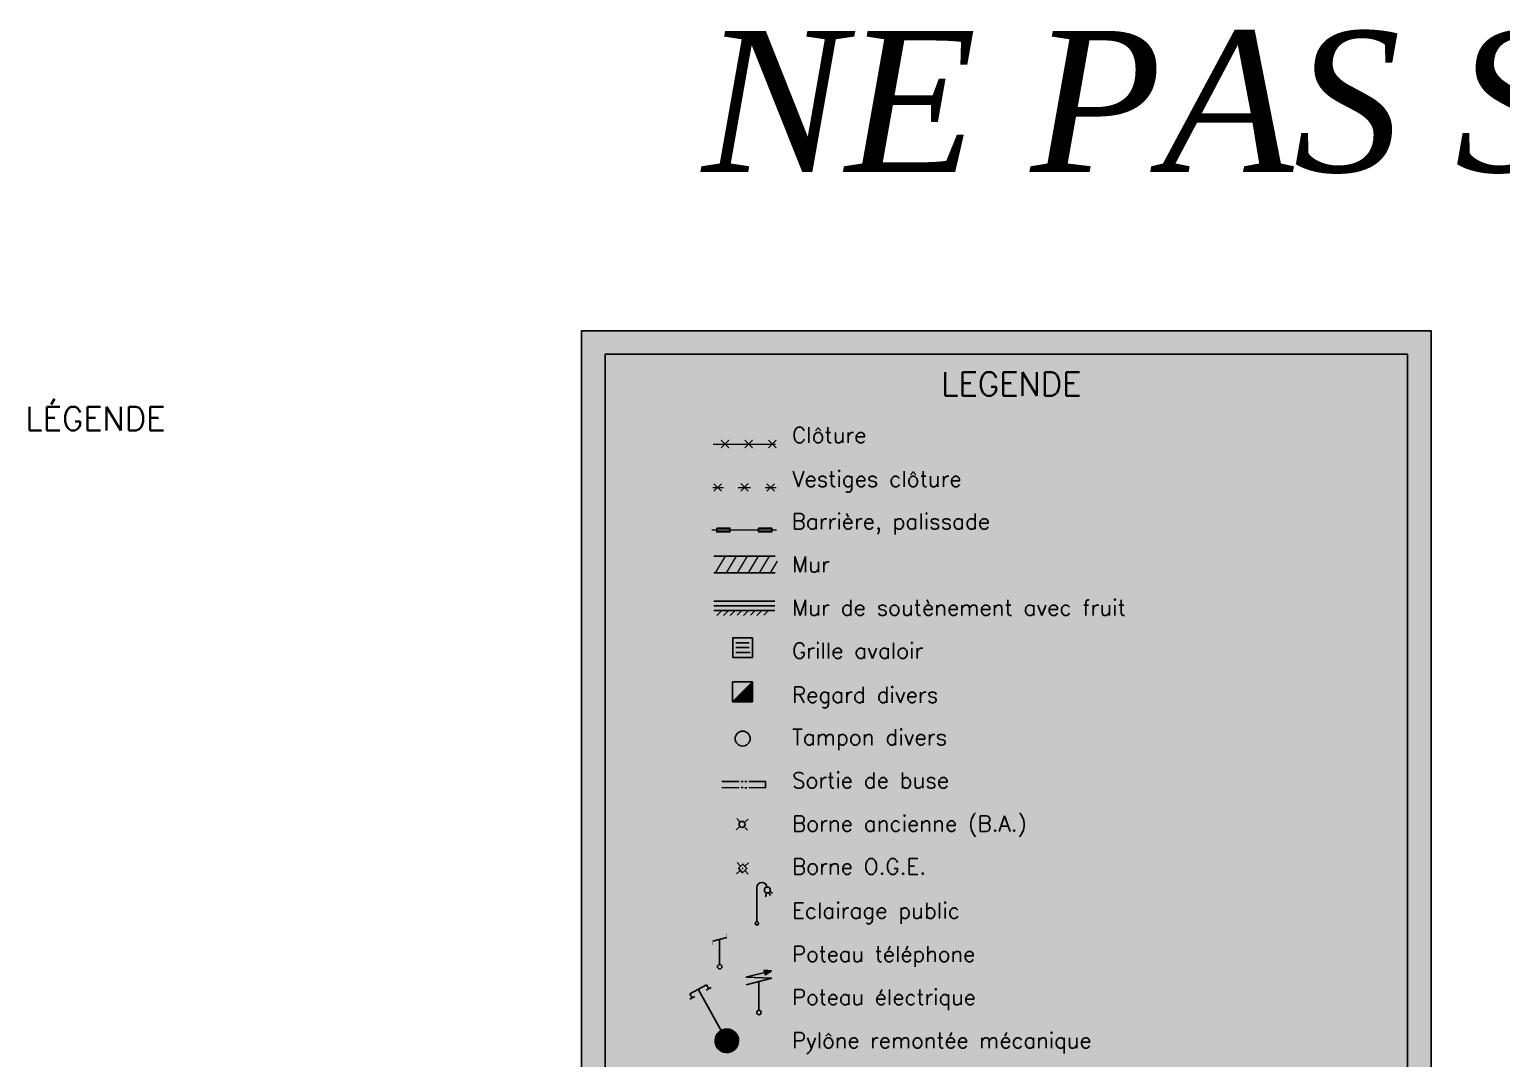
# Paper-space layout 'Layout1' of a CAD drawing. Extents: x -43 to 2298, y -18 to 768.
# Drawn here: x -43.2 to 113.4, y 229.6 to 339.2 of the extents above; entities that cross this region are included whole.
import ezdxf
from ezdxf.enums import TextEntityAlignment as Align

# ---------------------------------------------------------------- set-up
doc = ezdxf.new("R2010")
doc.units = 0
doc.header["$LTSCALE"] = 2
doc.layers.add('CARTOUCHE', color=7, linetype='Continuous')
doc.layers.add('CARTOUCHE_Hachures', color=255, linetype='Continuous')
doc.styles.add('17', font='romans.shx', dxfattribs={"oblique": 13.5, "height": 0.34})
doc.styles.add('CARTOUCHE', font='timesi.ttf', dxfattribs={"height": 1})

psp = doc.layouts.get("Layout1")

# ---------------------------------------------------------------- hatches: boundary and pattern name
at = {"layer": 'CARTOUCHE_Hachures'}
psp.add_hatch(color=256, dxfattribs=at).paths.add_polyline_path([(105.89, 117.48), (15.51, 117.48), (15.51, 307.07), (105.89, 307.07)])

# ---------------------------------------------------------------- linework, layer by layer
at = {"layer": 'CARTOUCHE', "lineweight": 9}
for p, q in [((29.51, 295.02), (36.15, 295.02)), ((29.46, 290.39), (30.62, 290.39)), ((32.18, 290.39), (33.47, 290.39)), ((35.04, 290.39), (36.2, 290.39)), ((29.37, 285.87), (36.26, 285.87))]:
    psp.add_line(p, q, dxfattribs=at)
at = {"layer": 'CARTOUCHE', "lineweight": -3}
for p, q in [((30.37, 294.62), (31.17, 295.42)), ((30.37, 295.42), (31.17, 294.62)), ((32.89, 294.62), (33.69, 295.42)), ((32.89, 295.42), (33.69, 294.62)), ((35.41, 294.62), (36.21, 295.42)), ((35.41, 295.42), (36.21, 294.62)), ((29.59, 289.99), (30.39, 290.79)), ((29.59, 290.79), (30.39, 289.99)), ((32.44, 290), (33.24, 290.8)), ((32.44, 290.8), (33.24, 290)), ((35.23, 289.99), (36.03, 290.79)), ((35.23, 290.79), (36.03, 289.99))]:
    psp.add_line(p, q, dxfattribs=at)
at = {"layer": 'CARTOUCHE', "color": 142, "linetype": 'ByBlock'}
for p, q in [((31.94, 273.87), (33.34, 273.87)), ((31.94, 273.35), (33.34, 273.35)), ((31.94, 272.82), (33.45, 272.82))]:
    psp.add_line(p, q, dxfattribs=at)
at = {"layer": 'CARTOUCHE', "color": 130}
for p, q in [((31.58, 267.59), (33.68, 269.69)), ((31.63, 267.59), (33.68, 269.64)), ((31.69, 267.59), (33.68, 269.58)), ((31.75, 267.59), (33.68, 269.52)), ((31.81, 267.59), (33.68, 269.46)), ((31.87, 267.59), (33.68, 269.4)), ((33.68, 269.69), (33.68, 267.59)), ((31.93, 267.59), (33.68, 269.34)), ((31.99, 267.59), (33.68, 269.28)), ((32.05, 267.59), (33.68, 269.22)), ((32.11, 267.59), (33.68, 269.16)), ((32.17, 267.59), (33.68, 269.1)), ((32.23, 267.59), (33.68, 269.04)), ((32.29, 267.59), (33.68, 268.98)), ((32.35, 267.59), (33.68, 268.92)), ((32.41, 267.59), (33.68, 268.86)), ((32.47, 267.59), (33.68, 268.8)), ((32.53, 267.59), (33.68, 268.74)), ((32.59, 267.59), (33.68, 268.68)), ((32.64, 267.59), (33.68, 268.63)), ((32.7, 267.59), (33.68, 268.57)), ((32.76, 267.59), (33.68, 268.51)), ((32.82, 267.59), (33.68, 268.45)), ((32.88, 267.59), (33.68, 268.39)), ((32.94, 267.59), (33.68, 268.33)), ((33, 267.59), (33.68, 268.27)), ((33.06, 267.59), (33.68, 268.21)), ((33.12, 267.59), (33.68, 268.15)), ((33.18, 267.59), (33.68, 268.09)), ((33.24, 267.59), (33.68, 268.03)), ((33.3, 267.59), (33.68, 267.97)), ((33.36, 267.59), (33.68, 267.91)), ((33.42, 267.59), (33.68, 267.85)), ((33.68, 267.59), (31.58, 267.59)), ((33.48, 267.59), (33.68, 267.79)), ((33.54, 267.59), (33.68, 267.73)), ((33.6, 267.59), (33.68, 267.67))]:
    psp.add_line(p, q, dxfattribs=at)
at = {"layer": 'CARTOUCHE', "color": 0}
for p, q in [((34.94, 238.98), (34.96, 239)), ((34.95, 238.96), (34.99, 239)), ((34.96, 238.93), (35.03, 239)), ((34.96, 238.9), (35.06, 238.99)), ((34.97, 238.87), (35.1, 238.99)), ((34.98, 238.84), (35.13, 238.99)), ((34.99, 238.81), (35.17, 238.99)), ((35, 238.78), (35.21, 238.99)), ((35.01, 238.75), (35.24, 238.98)), ((35.02, 238.72), (35.28, 238.98)), ((35.03, 238.66), (35.35, 238.98)), ((35.03, 238.69), (35.31, 238.98)), ((35.04, 238.63), (35.39, 238.97)), ((35.05, 238.6), (35.42, 238.97)), ((35.06, 238.57), (35.46, 238.97)), ((35.07, 238.54), (35.49, 238.97)), ((35.08, 238.51), (35.53, 238.97)), ((35.16, 238.56), (35.57, 238.96)), ((35.28, 238.64), (35.6, 238.96)), ((35.41, 238.73), (35.64, 238.96)), ((35.53, 238.81), (35.67, 238.96)), ((35.65, 238.9), (35.71, 238.95))]:
    psp.add_line(p, q, dxfattribs=at)
at = {"layer": 'CARTOUCHE', "color": 251, "lineweight": 18}
for p, q in [((29.71, 231.44), (31.04, 232.74)), ((29.71, 231.51), (30.97, 232.74)), ((29.71, 231.59), (30.9, 232.74)), ((29.72, 231.38), (31.1, 232.73)), ((29.72, 231.67), (30.82, 232.73)), ((29.72, 231.32), (31.17, 232.72)), ((29.73, 231.26), (31.23, 232.71)), ((29.74, 231.75), (30.73, 232.72)), ((29.74, 231.2), (31.28, 232.7)), ((29.76, 231.84), (30.64, 232.7)), ((29.76, 231.14), (31.34, 232.68)), ((29.78, 231.09), (31.39, 232.66)), ((29.79, 231.04), (31.44, 232.64)), ((29.8, 231.95), (30.53, 232.66)), ((29.82, 230.99), (31.49, 232.62)), ((29.84, 230.94), (31.54, 232.6)), ((29.86, 232.07), (30.4, 232.61)), ((29.86, 230.89), (31.59, 232.57)), ((29.89, 230.85), (31.63, 232.54)), ((29.91, 230.8), (31.67, 232.52)), ((29.94, 230.76), (31.71, 232.49)), ((29.97, 230.72), (31.75, 232.45)), ((29.98, 232.27), (30.21, 232.49)), ((30, 230.68), (31.79, 232.42)), ((30.04, 230.65), (31.83, 232.39)), ((30.07, 230.61), (31.86, 232.35)), ((30.11, 230.57), (31.9, 232.32)), ((30.14, 230.54), (31.93, 232.28)), ((30.18, 230.51), (31.96, 232.24)), ((30.22, 230.48), (31.99, 232.2)), ((30.27, 230.45), (32.02, 232.15)), ((30.31, 230.42), (32.04, 232.11)), ((30.35, 230.4), (32.07, 232.06)), ((30.4, 230.37), (32.09, 232.02)), ((30.45, 230.35), (32.11, 231.97)), ((30.5, 230.33), (32.13, 231.92)), ((30.55, 230.31), (32.15, 231.87)), ((30.6, 230.29), (32.17, 231.81)), ((30.66, 230.27), (32.18, 231.76)), ((30.72, 230.26), (32.19, 231.7)), ((30.78, 230.25), (32.2, 231.64)), ((30.84, 230.24), (32.21, 231.57)), ((30.91, 230.24), (32.21, 231.5)), ((30.98, 230.24), (32.21, 231.43)), ((31.06, 230.24), (32.2, 231.36)), ((31.14, 230.25), (32.19, 231.28)), ((31.22, 230.27), (32.17, 231.19)), ((31.32, 230.29), (32.15, 231.09)), ((31.44, 230.33), (32.1, 230.98)), ((31.58, 230.4), (32.03, 230.84))]:
    psp.add_line(p, q, dxfattribs=at)
at = {"layer": 'CARTOUCHE'}
psp.add_lwpolyline([(105.89, 117.48), (15.51, 117.48), (15.51, 307.07), (105.89, 307.07)], close=True, dxfattribs=at)
at = {"layer": 'CARTOUCHE', "lineweight": 25}
for points in [[(103.39, 119.98), (18.01, 119.98), (18.01, 304.57), (103.39, 304.57), (103.39, 119.98)], [(29.58, 283.07), (36.09, 283.07)], [(36.1, 281.32), (29.58, 281.32)], [(29.58, 277.29), (36.08, 277.29)]]:
    psp.add_lwpolyline(points, dxfattribs=at)
at = {"layer": 'CARTOUCHE', "lineweight": -3}
for points in [[(29.9, 286.07), (29.9, 285.67), (31.3, 285.67), (31.3, 286.07)], [(34.35, 286.07), (34.35, 285.67), (35.75, 285.67), (35.75, 286.07)]]:
    psp.add_lwpolyline(points, close=True, dxfattribs=at)
at = {"layer": 'CARTOUCHE', "color": 252, "lineweight": 9}
for points in [[(30.78, 283.07), (29.71, 281.32)], [(31.95, 283.07), (30.88, 281.32)], [(33.12, 283.07), (32.05, 281.32)], [(34.29, 283.07), (33.22, 281.32)], [(35.46, 283.07), (34.4, 281.32)], [(36.32, 282.55), (35.57, 281.32)], [(30.4, 277.26), (29.9, 276.76)], [(31.11, 277.26), (30.61, 276.76)], [(31.82, 277.26), (31.32, 276.76)], [(32.56, 277.29), (32.06, 276.79)], [(33.23, 277.26), (32.73, 276.76)], [(33.97, 277.29), (33.47, 276.79)], [(34.65, 277.26), (34.15, 276.76)], [(35.39, 277.29), (34.89, 276.79)]]:
    psp.add_lwpolyline(points, dxfattribs=at)
at = {"layer": 'CARTOUCHE', "color": 251}
for points in [[(29.58, 278.29), (36.08, 278.29)], [(29.58, 277.79), (36.08, 277.79)]]:
    psp.add_lwpolyline(points, dxfattribs=at)
at = {"layer": 'CARTOUCHE', "color": 142, "linetype": 'ByBlock'}
psp.add_lwpolyline([(33.69, 272.3), (31.59, 272.3), (31.59, 274.4), (33.69, 274.4)], close=True, dxfattribs=at)
at = {"layer": 'CARTOUCHE', "color": 130}
psp.add_lwpolyline([(31.58, 267.59), (31.58, 269.69), (33.68, 269.69)], dxfattribs=at)
at = {"layer": 'CARTOUCHE', "color": 142}
for points in [[(30.45, 259.09), (32.26, 259.09)], [(30.45, 258.44), (32.26, 258.43)], [(32.49, 259.09), (32.69, 259.09)], [(32.49, 258.44), (32.69, 258.44)], [(32.89, 259.09), (33.09, 259.09)], [(32.89, 258.43), (33.09, 258.43)], [(33.29, 259.09), (35.09, 259.09)], [(33.29, 258.44), (35.09, 258.43)], [(35.09, 259.09), (35.09, 258.43)]]:
    psp.add_lwpolyline(points, dxfattribs=at)
at = {"layer": 'CARTOUCHE'}
for points in [[(31.97, 253.95), (32.28, 254.23)], [(32.3, 254.84), (32.02, 255.14)], [(32.89, 254.2), (33.16, 253.9)], [(32.91, 254.81), (33.22, 255.09)], [(32.36, 249.58), (32, 249.26)], [(32.38, 250.13), (32.06, 250.48)], [(32.19, 249.86), (32.67, 250.3), (33.1, 249.82), (32.63, 249.38), (32.19, 249.86)], [(32.9, 249.57), (33.22, 249.21)], [(32.92, 250.1), (33.28, 250.43)], [(28.79, 237.46), (27.04, 236.49)], [(27.29, 236.06), (27.04, 236.49)], [(30.96, 231.49), (27.92, 236.98)], [(29.3, 237.17), (28.77, 236.88)], [(29.04, 237.03), (28.79, 237.46)], [(27.55, 236.2), (27.02, 235.91)]]:
    psp.add_lwpolyline(points, dxfattribs=at)
at = {"layer": 'CARTOUCHE', "color": 198}
for points in [[(34.16, 244.16), (34.16, 247.81)], [(35.19, 247.21), (35.09, 246.82)], [(35.44, 247.25), (35.6, 246.94)], [(35.55, 247.38), (35.84, 247.21)]]:
    psp.add_lwpolyline(points, dxfattribs=at)
at = {"layer": 'CARTOUCHE', "color": 3, "const_width": 0.0216}
for points in [[(30.95, 242.48), (30.97, 242.91)], [(29.48, 241.68), (29.48, 242.11)]]:
    psp.add_lwpolyline(points, dxfattribs=at)
at = {"layer": 'CARTOUCHE', "color": 3}
for points in [[(29.48, 242.11), (30.95, 242.48)], [(30.2, 239.62), (30.2, 242.19), (30.21, 242.29)]]:
    psp.add_lwpolyline(points, dxfattribs=at)
at = {"layer": 'CARTOUCHE', "color": 1}
for points in [[(33, 238.26), (35.73, 238.95)], [(33, 238.26), (35.74, 238.14)], [(33.01, 237.46), (35.74, 238.14)], [(35.73, 238.95), (34.93, 239), (35.08, 238.5), (35.73, 238.95)], [(34.38, 234.74), (34.38, 237.82)]]:
    psp.add_lwpolyline(points, dxfattribs=at)
at = {"layer": 'CARTOUCHE', "lineweight": 25}
psp.add_lwpolyline([(29.83, 232.02, -0.19333), (30.51, 232.65, -0.19333), (31.44, 232.64, -0.20031), (32.12, 231.96, -0.20031), (32.11, 230.99, -0.208331), (31.38, 230.31, -0.208331), (30.38, 230.38, -0.193707), (29.78, 231.09, -0.193707)], format="xyb", close=True, dxfattribs=at)
at = {"layer": 'CARTOUCHE', "color": 130}
psp.add_circle((32.65, 263.66), 0.798, dxfattribs=at)
at = {"layer": 'CARTOUCHE'}
for centre, radius in [((32.59, 254.52), 0.324), ((32.65, 249.84), 0.0152), ((30.96, 231.49), 0.0567)]:
    psp.add_circle(centre, radius, dxfattribs=at)
at = {"layer": 'CARTOUCHE', "color": 198}
for centre, radius in [((35.27, 247.54), 0.313), ((34.16, 243.98), 0.178)]:
    psp.add_circle(centre, radius, dxfattribs=at)
at = {"layer": 'CARTOUCHE', "color": 3}
psp.add_circle((30.2, 239.38), 0.237, dxfattribs=at)
at = {"layer": 'CARTOUCHE', "color": 1}
psp.add_circle((34.38, 234.5), 0.237, dxfattribs=at)
at = {"layer": 'CARTOUCHE', "color": 198}
psp.add_arc((34.7, 247.81), 0.533, 0, 180, dxfattribs=at)

# ---------------------------------------------------------------- texts
at = {"layer": 'CARTOUCHE', "color": 1, "style": 'CARTOUCHE', "width": 1.01}
psp.add_text('NE PAS SUPPRIMER DANS LE GABARIT LES LEGENDES MEME SI ELLES NE VOUS CONCERNENT  PAS ', height=15, rotation=360, dxfattribs=at).set_placement((547.59, 331.49), align=Align.MIDDLE_CENTER)
at = {"layer": 'CARTOUCHE', "style": '17'}
for s, p in [('LEGENDE', (61.23, 301.42)), ('LÉGENDE', (-36.2, 298.15))]:
    psp.add_text(s, height=2.521, dxfattribs=at).set_placement(p, align=Align.MIDDLE)
at = {"layer": 'CARTOUCHE', "color": 7, "style": '17'}
for s, height, p in [('Clôture', 1.68, (37.9, 295.13)), ('Vestiges clôture', 1.6804, (37.94, 290.46)), ('Barrière, palissade', 1.6804, (37.87, 285.95)), ('Mur', 1.68, (37.9, 281.36)), ('Mur de soutènement avec fruit', 1.6804, (37.9, 276.76)), ('Grille avaloir', 1.6804, (37.9, 272.18)), ('Regard divers', 1.6804, (37.9, 267.48)), ('Tampon divers', 1.6804, (37.9, 262.97)), ('Sortie de buse', 1.6804, (37.9, 258.38)), ('Borne ancienne (B.A.)', 1.6804, (37.9, 253.77)), ('Borne O.G.E.', 1.6804, (37.9, 249.2)), ('Eclairage public', 1.6804, (37.9, 244.51))]:
    psp.add_text(s, height=height, dxfattribs=at).set_placement(p)
at = {"layer": 'CARTOUCHE', "style": '17'}
for s, p in [('Poteau téléphone', (37.9, 239.9)), ('Poteau électrique', (37.9, 235.3)), ('Pylône remontée mécanique', (37.9, 230.7))]:
    psp.add_text(s, height=1.66, dxfattribs=at).set_placement(p)

doc.saveas('drawing.dxf')
